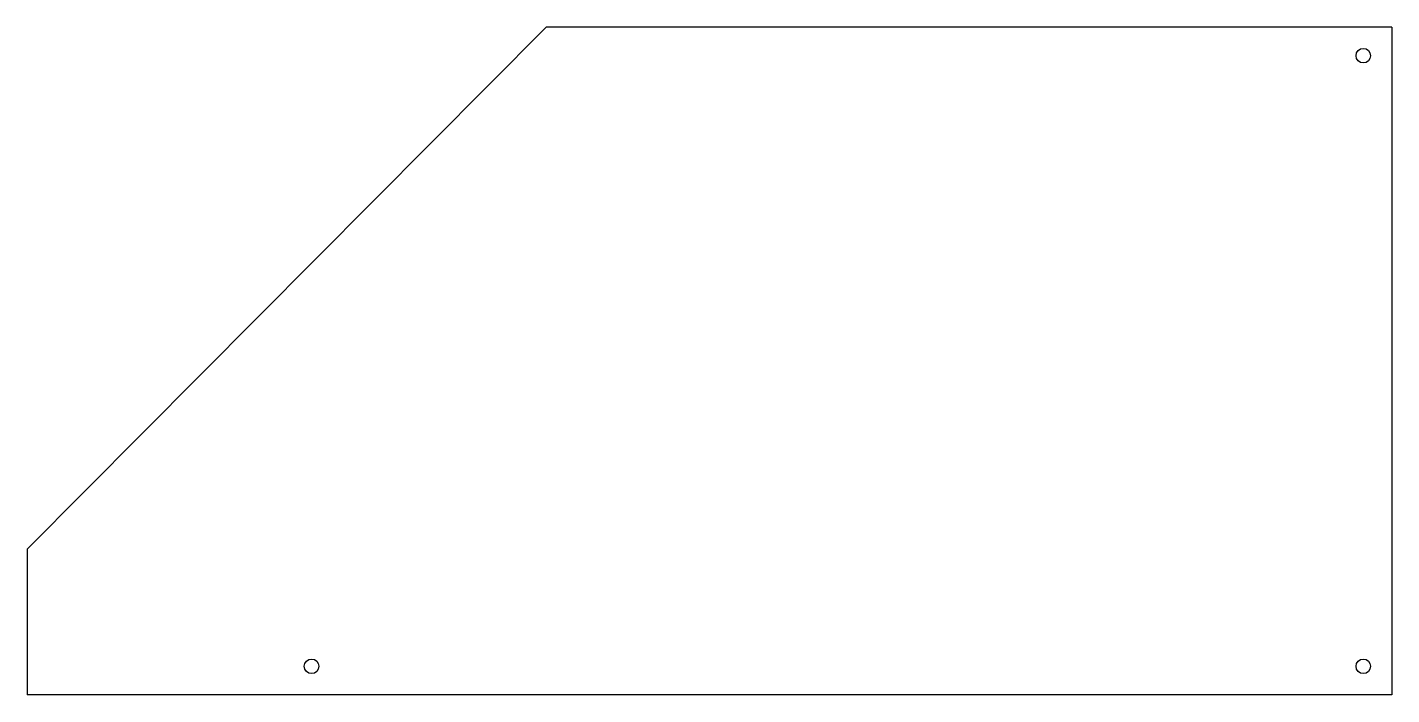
# Model space of a CAD drawing. Extents: x -305 to 305, y -149 to 149.
import ezdxf

# ---------------------------------------------------------------- set-up
doc = ezdxf.new("R2010")
doc.units = 0
doc.layers.add('VISIBLE', color=7, linetype='CONTINUOUS')

msp = doc.modelspace()

# ---------------------------------------------------------------- linework, layer by layer
at = {"layer": 'VISIBLE'}
for p, q in [((-304.8, -84.1375), (-73.025, 149.225)), ((304.8, 149.225), (-73.025, 149.225)), ((304.8, 149.225), (304.8, -149.225)), ((-304.8, -84.1375), (-304.8, -149.225)), ((304.8, -149.225), (-304.8, -149.225))]:
    msp.add_line(p, q, dxfattribs=at)
for centre in [(292.1, 136.525), (-177.8, -136.525), (292.1, -136.525)]:
    msp.add_circle(centre, 3.25, dxfattribs=at)

doc.saveas('drawing.dxf')
